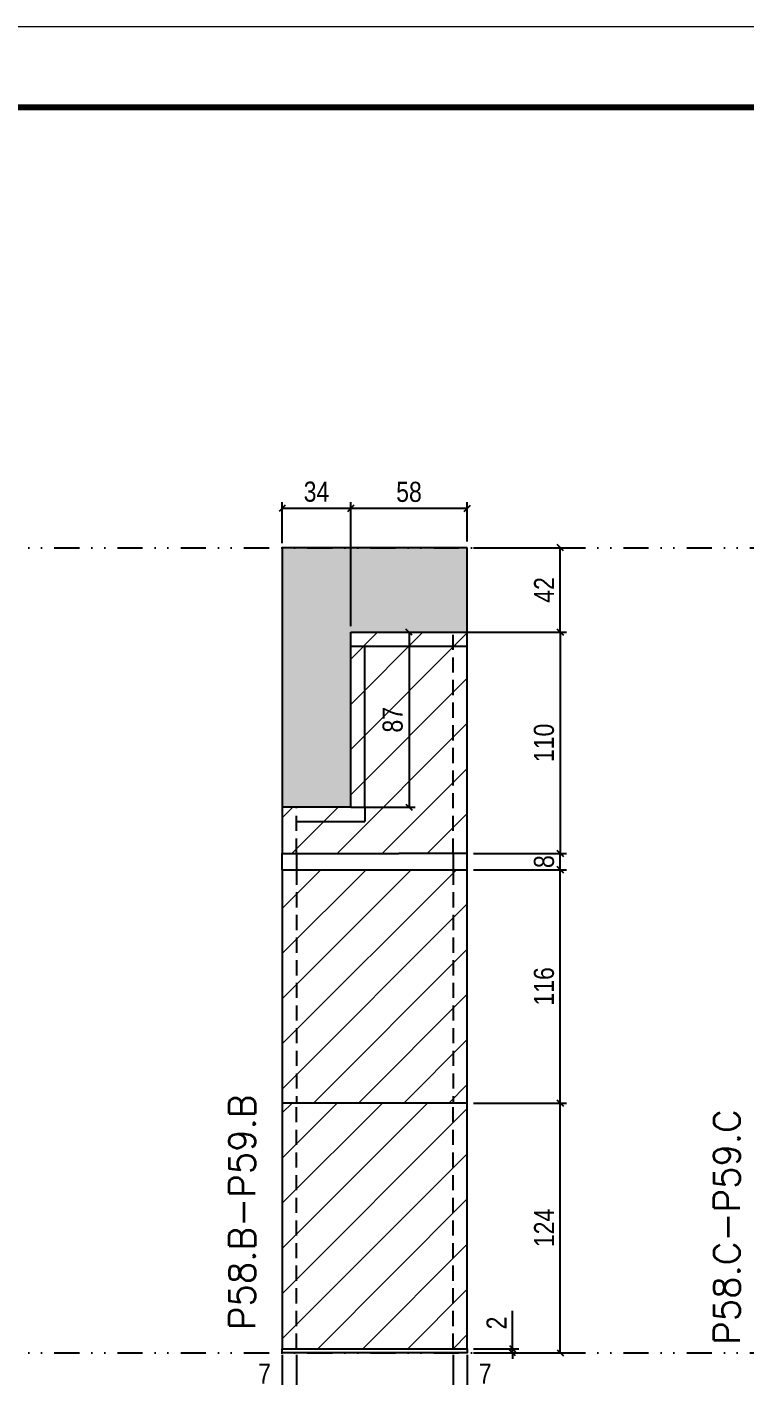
# Model space of a CAD drawing. Extents: x 28748 to 35002, y 14885 to 43501.
# Drawn here: x 31018 to 31375, y 32493 to 33164 of the extents above; entities that cross this region are included whole.
import ezdxf

# ---------------------------------------------------------------- set-up
doc = ezdxf.new("R2010")
doc.units = 0
for name, pattern in [('DASHED', [0.75, 0.5, -0.25]), ('DIVIDE2', [0.625, 0.25, -0.125, 0, -0.125, 0, -0.125]), ('HIDDEN', [0.375, 0.25, -0.125])]:
    doc.linetypes.add(name, pattern=pattern)
for name, color, linetype in [('COTA', 241, 'Continuous'), ('FUNDOS', 1, 'Continuous'), ('Nível', 160, 'Continuous'), ('Painéis', 200, 'Continuous'), ('SARR_2.2x7', 40, 'Continuous'), ('Sarrafo de Pressão', 42, 'HIDDEN')]:
    doc.layers.add(name, color=color, linetype=linetype)
for name, color, linetype, lineweight in [('Folhas', 255, 'Continuous', 9), ('Hachura', 251, 'Continuous', 9), ('SARRAFO DE PRESSAO', 251, 'DASHED', 9), ('Texto Seção', 7, 'Continuous', 15)]:
    doc.layers.add(name, color=color, linetype=linetype, lineweight=lineweight)
doc.styles.add('COTA TECNICA', font='techl___.ttf', dxfattribs={"height": 10})
doc.styles.add('COTA TECNICA-50', font='techl___.ttf', dxfattribs={"height": 10})
doc.styles.add('REGUA-120', font='ROMANS.shx', dxfattribs={"height": 15})
doc.dimstyles.new('COTA PAINEL-50', dxfattribs={"dimtxt": 10, "dimasz": 3, "dimexe": 3, "dimexo": 3, "dimgap": 3, "dimtad": 1, "dimdec": 1, "dimzin": 12, "dimdsep": 46, "dimtxsty": 'COTA TECNICA-50', "dimblk1": 'OBLIQUE', "dimblk2": 'OBLIQUE', "dimsah": 1, "dimcen": 0.9, "dimclrd": 4, "dimclre": 4, "dimclrt": 240, "dimadec": 1, "dimazin": 3, "dimtfac": 1, "dimtdec": 1, "dimtmove": 0, "dimatfit": 3, "dimfxl": 1, "dimtolj": 1, "dimtzin": 12, "dimarcsym": 0})
doc.dimstyles.new('PAINEL', dxfattribs={"dimtxt": 10, "dimasz": 3, "dimexe": 3, "dimexo": 3, "dimgap": 3, "dimtad": 1, "dimdec": 1, "dimzin": 12, "dimdsep": 46, "dimtxsty": 'COTA TECNICA', "dimblk1": 'OBLIQUE', "dimblk2": 'OBLIQUE', "dimsah": 1, "dimcen": 0.9, "dimclrd": 4, "dimclre": 4, "dimclrt": 240, "dimadec": 1, "dimazin": 3, "dimtfac": 1, "dimtdec": 1, "dimtmove": 0, "dimatfit": 3, "dimfxl": 1, "dimtolj": 1, "dimtzin": 12, "dimarcsym": 0})
pattern_1 = [(45, (1585, 0), (-11.22532, 11.22532), [])]

# ---------------------------------------------------------------- blocks, each defined once
blk = doc.blocks.new('9999999999')
at = {"layer": 'Folhas'}
blk.add_lwpolyline([(98138.98, 34190.21), (99623.98, 34190.21), (99623.98, 35240.21), (98138.98, 35240.21)], close=True, dxfattribs=at)
at = {"layer": 'Folhas', "color": 30, "const_width": 3}
blk.add_lwpolyline([(98213.98, 34230.21), (99583.98, 34230.21), (99583.98, 35200.21), (98213.98, 35200.21)], close=True, dxfattribs=at)
blk = doc.blocks.new('_Oblique')
at = {"color": 0, "linetype": 'ByBlock', "lineweight": -2}
blk.add_line((-0.5, -0.5), (0.5, 0.5), dxfattribs=at)
blk = doc.blocks.new('*D2661')
at = {"layer": 'COTA', "color": 4, "lineweight": -2, "transparency": 16777216}
for p, q in [((31145.1, 32503.85), (31145.1, 32449.68)), ((31237.1, 32503.85), (31237.1, 32449.68)), ((31145.1, 32452.68), (31237.1, 32452.68))]:
    blk.add_line(p, q, dxfattribs=at)
at = {"layer": 'Defpoints', "color": 0, "transparency": 16777216}
for p in [(31145.1, 32506.85), (31237.1, 32506.85), (31237.1, 32452.68)]:
    blk.add_point(p, dxfattribs=at)
at = {"layer": 'COTA', "color": 4, "lineweight": -2, "transparency": 16777216, "xscale": 3, "yscale": 3, "zscale": 3, "rotation": 180}
blk.add_blockref('_Oblique', (31145.1, 32452.68), dxfattribs=at)
at = {"layer": 'COTA', "color": 4, "lineweight": -2, "transparency": 16777216, "xscale": 3, "yscale": 3, "zscale": 3}
blk.add_blockref('_Oblique', (31237.1, 32452.68), dxfattribs=at)
at = {"layer": 'COTA', "color": 240, "transparency": 16777216, "insert": (31191.1, 32460.76), "char_height": 10, "attachment_point": 5, "style": 'COTA TECNICA'}
blk.add_mtext('\\A1;92', dxfattribs=at)
blk = doc.blocks.new('*D2662')
at = {"layer": 'COTA', "color": 4, "lineweight": -2, "transparency": 16777216}
for p, q in [((31240.1, 32628.85), (31286.34, 32628.85)), ((31283.34, 32504.85), (31283.34, 32628.85)), ((31240.1, 32504.85), (31286.34, 32504.85))]:
    blk.add_line(p, q, dxfattribs=at)
at = {"layer": 'Defpoints', "color": 0, "transparency": 16777216}
for p in [(31237.1, 32628.85), (31283.34, 32628.85), (31237.1, 32504.85)]:
    blk.add_point(p, dxfattribs=at)
at = {"layer": 'COTA', "color": 4, "lineweight": -2, "transparency": 16777216, "xscale": 3, "yscale": 3, "zscale": 3}
for p, rotation in [((31283.34, 32628.85), 90), ((31283.34, 32504.85), 270)]:
    blk.add_blockref('_Oblique', p, dxfattribs=dict(at, rotation=rotation))
at = {"layer": 'COTA', "color": 240, "transparency": 16777216, "insert": (31275.27, 32566.85), "char_height": 10, "attachment_point": 5, "rotation": 90, "style": 'COTA TECNICA-50'}
blk.add_mtext('\\A1;124', dxfattribs=at)
blk = doc.blocks.new('*D2663')
at = {"layer": 'COTA', "color": 4, "lineweight": -2, "transparency": 16777216}
for p, q in [((31259.63, 32506.85), (31259.63, 32525.65)), ((31240.1, 32506.85), (31262.63, 32506.85)), ((31240.1, 32504.85), (31262.63, 32504.85)), ((31259.63, 32504.85), (31259.63, 32506.85)), ((31259.63, 32504.85), (31259.63, 32501.85))]:
    blk.add_line(p, q, dxfattribs=at)
at = {"layer": 'Defpoints', "color": 0, "transparency": 16777216}
for p in [(31237.1, 32506.85), (31237.1, 32504.85), (31259.63, 32504.85)]:
    blk.add_point(p, dxfattribs=at)
at = {"layer": 'COTA', "color": 4, "lineweight": -2, "transparency": 16777216, "xscale": 3, "yscale": 3, "zscale": 3}
for p, rotation in [((31259.63, 32506.85), 270), ((31259.63, 32504.85), 90)]:
    blk.add_blockref('_Oblique', p, dxfattribs=dict(at, rotation=rotation))
at = {"layer": 'COTA', "color": 240, "transparency": 16777216, "insert": (31251.63, 32519.6), "char_height": 10, "attachment_point": 5, "rotation": 90, "style": 'COTA TECNICA-50'}
blk.add_mtext('\\A1;2', dxfattribs=at)
blk = doc.blocks.new('*D2664')
at = {"layer": 'COTA', "color": 4, "lineweight": -2, "transparency": 16777216}
for p, q in [((31152.1, 32503.85), (31152.1, 32483.34)), ((31145.1, 32501.85), (31145.1, 32483.34)), ((31145.1, 32486.34), (31130.37, 32486.34)), ((31152.1, 32486.34), (31145.1, 32486.34))]:
    blk.add_line(p, q, dxfattribs=at)
at = {"layer": 'Defpoints', "color": 0, "transparency": 16777216}
for p in [(31145.1, 32504.85), (31152.1, 32506.85), (31145.1, 32486.34)]:
    blk.add_point(p, dxfattribs=at)
at = {"layer": 'COTA', "color": 4, "lineweight": -2, "transparency": 16777216, "xscale": 3, "yscale": 3, "zscale": 3, "rotation": 180}
blk.add_blockref('_Oblique', (31145.1, 32486.34), dxfattribs=at)
at = {"layer": 'COTA', "color": 4, "lineweight": -2, "transparency": 16777216, "xscale": 3, "yscale": 3, "zscale": 3}
blk.add_blockref('_Oblique', (31152.1, 32486.34), dxfattribs=at)
at = {"layer": 'COTA', "color": 240, "transparency": 16777216, "insert": (31136.24, 32494.41), "char_height": 10, "attachment_point": 5, "style": 'COTA TECNICA-50'}
blk.add_mtext('\\A1;7', dxfattribs=at)
blk = doc.blocks.new('*D2665')
at = {"layer": 'COTA', "color": 4, "lineweight": -2, "transparency": 16777216}
for p, q in [((31230.1, 32503.85), (31230.1, 32483.34)), ((31237.1, 32501.85), (31237.1, 32483.34)), ((31230.1, 32486.34), (31237.1, 32486.34)), ((31237.1, 32486.34), (31251.83, 32486.34))]:
    blk.add_line(p, q, dxfattribs=at)
at = {"layer": 'Defpoints', "color": 0, "transparency": 16777216}
for p in [(31230.1, 32506.85), (31237.1, 32504.85), (31237.1, 32486.34)]:
    blk.add_point(p, dxfattribs=at)
at = {"layer": 'COTA', "color": 4, "lineweight": -2, "transparency": 16777216, "xscale": 3, "yscale": 3, "zscale": 3, "rotation": 180}
blk.add_blockref('_Oblique', (31230.1, 32486.34), dxfattribs=at)
at = {"layer": 'COTA', "color": 4, "lineweight": -2, "transparency": 16777216, "xscale": 3, "yscale": 3, "zscale": 3}
blk.add_blockref('_Oblique', (31237.1, 32486.34), dxfattribs=at)
at = {"layer": 'COTA', "color": 240, "transparency": 16777216, "insert": (31245.97, 32494.41), "char_height": 10, "attachment_point": 5, "style": 'COTA TECNICA-50'}
blk.add_mtext('\\A1;7', dxfattribs=at)
blk = doc.blocks.new('*D2666')
at = {"layer": 'Defpoints', "color": 0, "linetype": 'ByBlock', "transparency": 16777216}
for p in [(31237.1, 32744.85), (31283.34, 32744.85), (31237.1, 32628.85)]:
    blk.add_point(p, dxfattribs=at)
at = {"layer": 'FUNDOS', "color": 4, "linetype": 'ByBlock', "lineweight": -2, "transparency": 16777216}
for p, q in [((31240.1, 32744.85), (31286.34, 32744.85)), ((31283.34, 32628.85), (31283.34, 32744.85)), ((31240.1, 32628.85), (31286.34, 32628.85))]:
    blk.add_line(p, q, dxfattribs=at)
at = {"layer": 'FUNDOS', "color": 4, "linetype": 'ByBlock', "lineweight": -2, "transparency": 16777216, "xscale": 3, "yscale": 3, "zscale": 3}
for p, rotation in [((31283.34, 32744.85), 90), ((31283.34, 32628.85), 270)]:
    blk.add_blockref('_Oblique', p, dxfattribs=dict(at, rotation=rotation))
at = {"layer": 'FUNDOS', "color": 240, "linetype": 'ByBlock', "transparency": 16777216, "insert": (31275.24, 32686.85), "char_height": 10, "attachment_point": 5, "rotation": 90, "style": 'COTA TECNICA'}
blk.add_mtext('\\A1;116', dxfattribs=at)
blk = doc.blocks.new('*D2651')
at = {"layer": 'COTA', "color": 4, "lineweight": -2, "transparency": 16777216}
for p, q in [((31206.1, 32862.85), (31286.34, 32862.85)), ((31283.34, 32862.85), (31283.34, 32752.85)), ((31240.1, 32752.85), (31286.34, 32752.85))]:
    blk.add_line(p, q, dxfattribs=at)
at = {"layer": 'Defpoints', "color": 0, "transparency": 16777216}
for p in [(31203.1, 32862.85), (31237.1, 32752.85), (31283.34, 32752.85)]:
    blk.add_point(p, dxfattribs=at)
at = {"layer": 'COTA', "color": 4, "lineweight": -2, "transparency": 16777216, "xscale": 3, "yscale": 3, "zscale": 3}
for p, rotation in [((31283.34, 32862.85), 90), ((31283.34, 32752.85), 270)]:
    blk.add_blockref('_Oblique', p, dxfattribs=dict(at, rotation=rotation))
at = {"layer": 'COTA', "color": 240, "transparency": 16777216, "insert": (31275.24, 32807.85), "char_height": 10, "attachment_point": 5, "rotation": 90, "style": 'COTA TECNICA-50'}
blk.add_mtext('\\A1;110', dxfattribs=at)
blk = doc.blocks.new('*D2652')
at = {"layer": 'COTA', "color": 4, "lineweight": -2, "transparency": 16777216}
for p, q in [((31145.1, 32907.12), (31145.1, 32927.39)), ((31179.1, 32865.85), (31179.1, 32927.39)), ((31179.1, 32924.39), (31145.1, 32924.39))]:
    blk.add_line(p, q, dxfattribs=at)
at = {"layer": 'Defpoints', "color": 0, "transparency": 16777216}
for p in [(31145.1, 32924.39), (31145.1, 32904.12), (31179.1, 32862.85)]:
    blk.add_point(p, dxfattribs=at)
at = {"layer": 'COTA', "color": 4, "lineweight": -2, "transparency": 16777216, "xscale": 3, "yscale": 3, "zscale": 3, "rotation": 180}
blk.add_blockref('_Oblique', (31145.1, 32924.39), dxfattribs=at)
at = {"layer": 'COTA', "color": 4, "lineweight": -2, "transparency": 16777216, "xscale": 3, "yscale": 3, "zscale": 3}
blk.add_blockref('_Oblique', (31179.1, 32924.39), dxfattribs=at)
at = {"layer": 'COTA', "color": 240, "transparency": 16777216, "insert": (31162.1, 32932.61), "char_height": 10, "attachment_point": 5, "style": 'COTA TECNICA-50'}
blk.add_mtext('\\A1;34', dxfattribs=at)
blk = doc.blocks.new('*D2653')
at = {"layer": 'COTA', "color": 4, "lineweight": -2, "transparency": 16777216}
for p, q in [((31240.1, 32904.85), (31286.34, 32904.85)), ((31283.34, 32862.85), (31283.34, 32904.85)), ((31206.1, 32862.85), (31286.34, 32862.85))]:
    blk.add_line(p, q, dxfattribs=at)
at = {"layer": 'Defpoints', "color": 0, "transparency": 16777216}
for p in [(31237.1, 32904.85), (31283.34, 32904.85), (31203.1, 32862.85)]:
    blk.add_point(p, dxfattribs=at)
at = {"layer": 'COTA', "color": 4, "lineweight": -2, "transparency": 16777216, "xscale": 3, "yscale": 3, "zscale": 3}
for p, rotation in [((31283.34, 32904.85), 90), ((31283.34, 32862.85), 270)]:
    blk.add_blockref('_Oblique', p, dxfattribs=dict(at, rotation=rotation))
at = {"layer": 'COTA', "color": 240, "transparency": 16777216, "insert": (31275.27, 32883.85), "char_height": 10, "attachment_point": 5, "rotation": 90, "style": 'COTA TECNICA'}
blk.add_mtext('\\A1;42', dxfattribs=at)
blk = doc.blocks.new('*D2654')
at = {"layer": 'COTA', "color": 4, "lineweight": -2, "transparency": 16777216}
for p, q in [((31179.1, 32865.85), (31179.1, 32927.39)), ((31237.1, 32907.85), (31237.1, 32927.39)), ((31237.1, 32924.39), (31179.1, 32924.39))]:
    blk.add_line(p, q, dxfattribs=at)
at = {"layer": 'Defpoints', "color": 0, "transparency": 16777216}
for p in [(31179.1, 32924.39), (31237.1, 32904.85), (31179.1, 32862.85)]:
    blk.add_point(p, dxfattribs=at)
at = {"layer": 'COTA', "color": 4, "lineweight": -2, "transparency": 16777216, "xscale": 3, "yscale": 3, "zscale": 3, "rotation": 180}
blk.add_blockref('_Oblique', (31179.1, 32924.39), dxfattribs=at)
at = {"layer": 'COTA', "color": 4, "lineweight": -2, "transparency": 16777216, "xscale": 3, "yscale": 3, "zscale": 3}
blk.add_blockref('_Oblique', (31237.1, 32924.39), dxfattribs=at)
at = {"layer": 'COTA', "color": 240, "transparency": 16777216, "insert": (31208.1, 32932.52), "char_height": 10, "attachment_point": 5, "style": 'COTA TECNICA'}
blk.add_mtext('\\A1;58', dxfattribs=at)
blk = doc.blocks.new('*D2655')
at = {"layer": 'COTA', "color": 4, "lineweight": -2, "transparency": 16777216}
for p, q in [((31182.1, 32862.85), (31211.1, 32862.85)), ((31208.1, 32862.85), (31208.1, 32775.85)), ((31182.6, 32775.85), (31211.1, 32775.85))]:
    blk.add_line(p, q, dxfattribs=at)
at = {"layer": 'Defpoints', "color": 0, "transparency": 16777216}
for p in [(31179.1, 32862.85), (31179.6, 32775.85), (31208.1, 32775.85)]:
    blk.add_point(p, dxfattribs=at)
at = {"layer": 'COTA', "color": 4, "lineweight": -2, "transparency": 16777216, "xscale": 3, "yscale": 3, "zscale": 3}
for p, rotation in [((31208.1, 32862.85), 90), ((31208.1, 32775.85), 270)]:
    blk.add_blockref('_Oblique', p, dxfattribs=dict(at, rotation=rotation))
at = {"layer": 'COTA', "color": 240, "transparency": 16777216, "insert": (31200.01, 32819.35), "char_height": 10, "attachment_point": 5, "rotation": 90, "style": 'COTA TECNICA'}
blk.add_mtext('\\A1;87', dxfattribs=at)
blk = doc.blocks.new('*D2694')
at = {"layer": 'COTA', "color": 4, "lineweight": -2, "transparency": 16777216}
for p, q in [((31240.1, 32752.85), (31286.34, 32752.85)), ((31283.34, 32744.85), (31283.34, 32752.85)), ((31240.1, 32744.85), (31286.34, 32744.85))]:
    blk.add_line(p, q, dxfattribs=at)
at = {"layer": 'Defpoints', "color": 0, "transparency": 16777216}
for p in [(31237.1, 32752.85), (31283.34, 32752.85), (31237.1, 32744.85)]:
    blk.add_point(p, dxfattribs=at)
at = {"layer": 'COTA', "color": 4, "lineweight": -2, "transparency": 16777216, "xscale": 3, "yscale": 3, "zscale": 3}
for p, rotation in [((31283.34, 32752.85), 90), ((31283.34, 32744.85), 270)]:
    blk.add_blockref('_Oblique', p, dxfattribs=dict(at, rotation=rotation))
at = {"layer": 'COTA', "color": 240, "transparency": 16777216, "insert": (31275.25, 32748.85), "char_height": 10, "attachment_point": 5, "rotation": 90, "style": 'COTA TECNICA'}
blk.add_mtext('\\A1;8', dxfattribs=at)

msp = doc.modelspace()

# ---------------------------------------------------------------- hatches: boundary and pattern name
at = {"layer": 'COTA', "linetype": 'ByBlock'}
h = msp.add_hatch(dxfattribs=at)
h.set_pattern_fill('AR-CONC', color=256, scale=0.03)
h.set_pattern_definition([(50, (1873.8415, 8), (5.46554007, -0.47817257), [0.5715, -6.2865]), (355, (1873.8415, 8), (-1.05730264, 5.73170536), [0.4572, -5.0292175]), (100.451445, (1874.297, 7.96), (4.4082374, 5.25353256), [0.48570026, -5.34270734]), (46.1842, (1873.8415, 9.524), (8.1323712, -1.2612698), [0.85725, -9.42975]), (96.635558, (1874.519, 9.419), (7.122124, 7.4227837), [0.7285507, -8.0140682]), (351.184151, (1873.8415, 9.524), (7.122124, 7.4227837), [0.685799, -7.543792]), (21, (1874.6035, 9.143), (4.54843174, -3.06795595), [0.5715, -6.2865]), (326, (1874.6035, 9.143), (1.85406085, 5.525639), [0.4572, -5.0292]), (71.451445, (1874.9826, 8.8873), (6.4024926, 2.45768307), [0.48570026, -5.3426981]), (37.5, (1873.8415, 8), (0.0926581, 2.53665117), [0, -4.96824, 0, -5.1054, 0, -5.04825]), (7.5, (1873.8415, 8), (2.00458988, 3.00541724), [0, -2.91084, 0, -4.85394, 0, -1.92405]), (327.5, (1872.1423, 8), (4.067717855, -0.17186232), [0, -1.905, 0, -5.9436, 0, -7.8867]), (317.5, (1871.3803, 8), (4.44387544, 0.76279473), [0, -2.4765, 0, -3.94716, 0, -5.6007])])
h.paths.add_polyline_path([(31179.1, 32794.85), (31179.1, 32775.85), (31145.1, 32775.85), (31145.1, 32904.85), (31237.1, 32904.85), (31237.1, 32862.85), (31179.1, 32862.85)])
at = {"layer": 'Hachura'}
h = msp.add_hatch(dxfattribs=at)
h.set_pattern_fill('ANSI31', color=256, scale=5)
h.set_pattern_definition(pattern_1)
h.paths.add_polyline_path([(31237.1, 32862.85), (31179.1, 32862.85), (31179.1, 32794.85), (31179.1, 32775.85), (31145.1, 32775.85), (31145.1, 32752.85), (31179.1, 32752.85), (31203.1, 32752.85), (31237.1, 32752.85), (31237.1, 32794.85)])
h = msp.add_hatch(dxfattribs=at)
h.set_pattern_fill('ANSI31', color=256, scale=5)
h.set_pattern_definition(pattern_1)
h.paths.add_polyline_path([(31237.1, 32744.85), (31203.1, 32744.85), (31145.1, 32744.85), (31145.1, 32628.85), (31237.1, 32628.85)])
at = {"layer": 'Hachura', "linetype": 'ByBlock'}
h = msp.add_hatch(dxfattribs=at)
h.set_pattern_fill('ANSI31', color=256, scale=5)
h.set_pattern_definition([(45, (-100329.437, 1369.089), (-11.2253202, 11.2253202), [])])
h.paths.add_polyline_path([(31237.1, 32628.85), (31145.1, 32628.85), (31145.1, 32506.85), (31237.1, 32506.85)])

# ---------------------------------------------------------------- linework, layer by layer
at = {"layer": 'COTA', "linetype": 'ByBlock'}
for p, q in [((31237.1, 32904.85), (31145.1, 32904.85)), ((31145.1, 32904.85), (31145.1, 32775.85)), ((31237.1, 32862.85), (31237.1, 32904.85))]:
    msp.add_line(p, q, dxfattribs=at)
at = {"layer": 'Nível', "color": 4, "linetype": 'DIVIDE2', "ltscale": 50}
for p, q in [((30748.65, 32904.85), (31778.34, 32904.85)), ((30748.65, 32504.85), (31778.34, 32504.85))]:
    msp.add_line(p, q, dxfattribs=at)
at = {"layer": 'Painéis'}
for p, q in [((31179.1, 32794.85), (31179.1, 32862.85)), ((31179.1, 32862.85), (31237.1, 32862.85)), ((31237.1, 32794.85), (31237.1, 32862.85)), ((31179.1, 32775.85), (31179.1, 32794.85)), ((31237.1, 32752.85), (31237.1, 32794.85)), ((31179.1, 32775.85), (31145.1, 32775.85)), ((31145.1, 32775.85), (31145.1, 32752.85)), ((31145.1, 32752.85), (31203.1, 32752.85)), ((31145.1, 32752.85), (31179.1, 32752.85)), ((31145.1, 32744.85), (31145.1, 32752.85)), ((31237.1, 32752.85), (31203.1, 32752.85)), ((31237.1, 32744.85), (31237.1, 32752.85)), ((31145.1, 32744.85), (31145.1, 32628.85)), ((31145.1, 32744.85), (31237.1, 32744.85)), ((31237.1, 32628.85), (31237.1, 32744.85))]:
    msp.add_line(p, q, dxfattribs=at)
for points in [[(31145.1, 32506.85), (31237.1, 32506.85), (31237.1, 32628.85), (31145.1, 32628.85)], [(31145.1, 32506.85), (31237.1, 32506.85), (31237.1, 32504.85), (31145.1, 32504.85)]]:
    msp.add_lwpolyline(points, close=True, dxfattribs=at)
at = {"layer": 'SARR_2.2x7'}
for p, q in [((31179.1, 32855.85), (31237.1, 32855.85)), ((31186.1, 32775.85), (31186.1, 32855.85)), ((31179.1, 32775.85), (31186.1, 32775.85)), ((31186.1, 32775.85), (31186.1, 32768.85)), ((31152.1, 32768.85), (31186.1, 32768.85))]:
    msp.add_line(p, q, dxfattribs=at)
at = {"layer": 'Sarrafo de Pressão', "ltscale": 30}
for p, q in [((31230.1, 32752.85), (31230.1, 32862.85)), ((31152.1, 32752.85), (31152.1, 32775.85)), ((31152.1, 32752.85), (31152.1, 32744.85)), ((31230.1, 32752.85), (31230.1, 32744.85)), ((31152.1, 32744.85), (31152.1, 32628.85)), ((31230.1, 32744.85), (31230.1, 32628.85)), ((31152.1, 32506.85), (31152.1, 32628.85)), ((31230.1, 32506.85), (31230.1, 32628.85))]:
    msp.add_line(p, q, dxfattribs=at)

# ---------------------------------------------------------------- block references
at = {"layer": 'SARRAFO DE PRESSAO', "color": 6, "linetype": 'ByBlock'}
msp.add_blockref('9999999999', (-67805.64, -2076.64), dxfattribs=at)

# ---------------------------------------------------------------- texts
at = {"layer": 'Texto Seção', "char_height": 13, "width": 285.3299, "attachment_point": 7, "rotation": 90, "style": 'REGUA-120'}
for s, insert in [('P58.B-P59.B', (31131.63, 32516.1)), ('P58.C-P59.C', (31372.61, 32508.78))]:
    msp.add_mtext(s, dxfattribs=dict(at, insert=insert))

# ---------------------------------------------------------------- dimensions: what is measured, and where the dimension line sits
at = {"layer": 'COTA'}
for base, p1, p2, angle, dimstyle, picture, middle in [((31145.1, 32924.39), (31179.1, 32862.85), (31145.1, 32904.12), 180, 'COTA PAINEL-50', '*D2652', (31162.1, 32932.61)), ((31179.1, 32924.39), (31237.1, 32904.85), (31179.1, 32862.85), 180, 'PAINEL', '*D2654', (31208.1, 32932.52)), ((31283.34, 32904.85), (31203.1, 32862.85), (31237.1, 32904.85), 90, 'PAINEL', '*D2653', (31275.27, 32883.85)), ((31208.1, 32775.85), (31179.1, 32862.85), (31179.6, 32775.85), 90, 'PAINEL', '*D2655', (31200.01, 32819.35)), ((31283.34, 32752.85), (31203.1, 32862.85), (31237.1, 32752.85), 90, 'COTA PAINEL-50', '*D2651', (31275.24, 32807.85)), ((31283.34, 32628.85), (31237.1, 32504.85), (31237.1, 32628.85), 90, 'COTA PAINEL-50', '*D2662', (31275.27, 32566.85)), ((31145.1, 32486.34), (31152.1, 32506.85), (31145.1, 32504.85), 180, 'COTA PAINEL-50', '*D2664', (31136.24, 32494.41))]:
    dim = msp.add_linear_dim(base=base, p1=p1, p2=p2, angle=angle, dimstyle=dimstyle, dxfattribs=at)
    dim.commit()
    dim.dimension.update_dxf_attribs({"geometry": picture, "text_midpoint": middle})
for base, p1, p2, dimstyle, picture, middle in [((31283.34, 32752.85), (31237.1, 32744.85), (31237.1, 32752.85), 'PAINEL', '*D2694', (31283.34, 32748.85)), ((31259.63, 32504.85), (31237.1, 32506.85), (31237.1, 32504.85), 'COTA PAINEL-50', '*D2663', (31259.63, 32519.6))]:
    dim = msp.add_linear_dim(base=base, p1=p1, p2=p2, angle=90, dimstyle=dimstyle, dxfattribs=at)
    dim.commit()
    dim.dimension.update_dxf_attribs({"geometry": picture, "text_midpoint": middle, "dimtype": 160})
dim = msp.add_linear_dim(base=(31237.1, 32452.68), p1=(31145.1, 32506.85), p2=(31237.1, 32506.85), dimstyle='PAINEL', override={"dimarcsym": 2}, dxfattribs=at)
dim.commit()
dim.dimension.update_dxf_attribs({"geometry": '*D2661', "text_midpoint": (31191.1, 32460.76)})
dim = msp.add_linear_dim(base=(31237.1, 32486.34), p1=(31230.1, 32506.85), p2=(31237.1, 32504.85), dimstyle='COTA PAINEL-50', dxfattribs=at)
dim.commit()
dim.dimension.update_dxf_attribs({"geometry": '*D2665', "text_midpoint": (31245.97, 32494.41)})
at = {"layer": 'FUNDOS', "linetype": 'ByBlock'}
dim = msp.add_linear_dim(base=(31283.34, 32744.85), p1=(31237.1, 32628.85), p2=(31237.1, 32744.85), angle=90, dimstyle='PAINEL', dxfattribs=at)
dim.commit()
dim.dimension.update_dxf_attribs({"geometry": '*D2666', "text_midpoint": (31275.24, 32686.85)})

doc.saveas('drawing.dxf')
